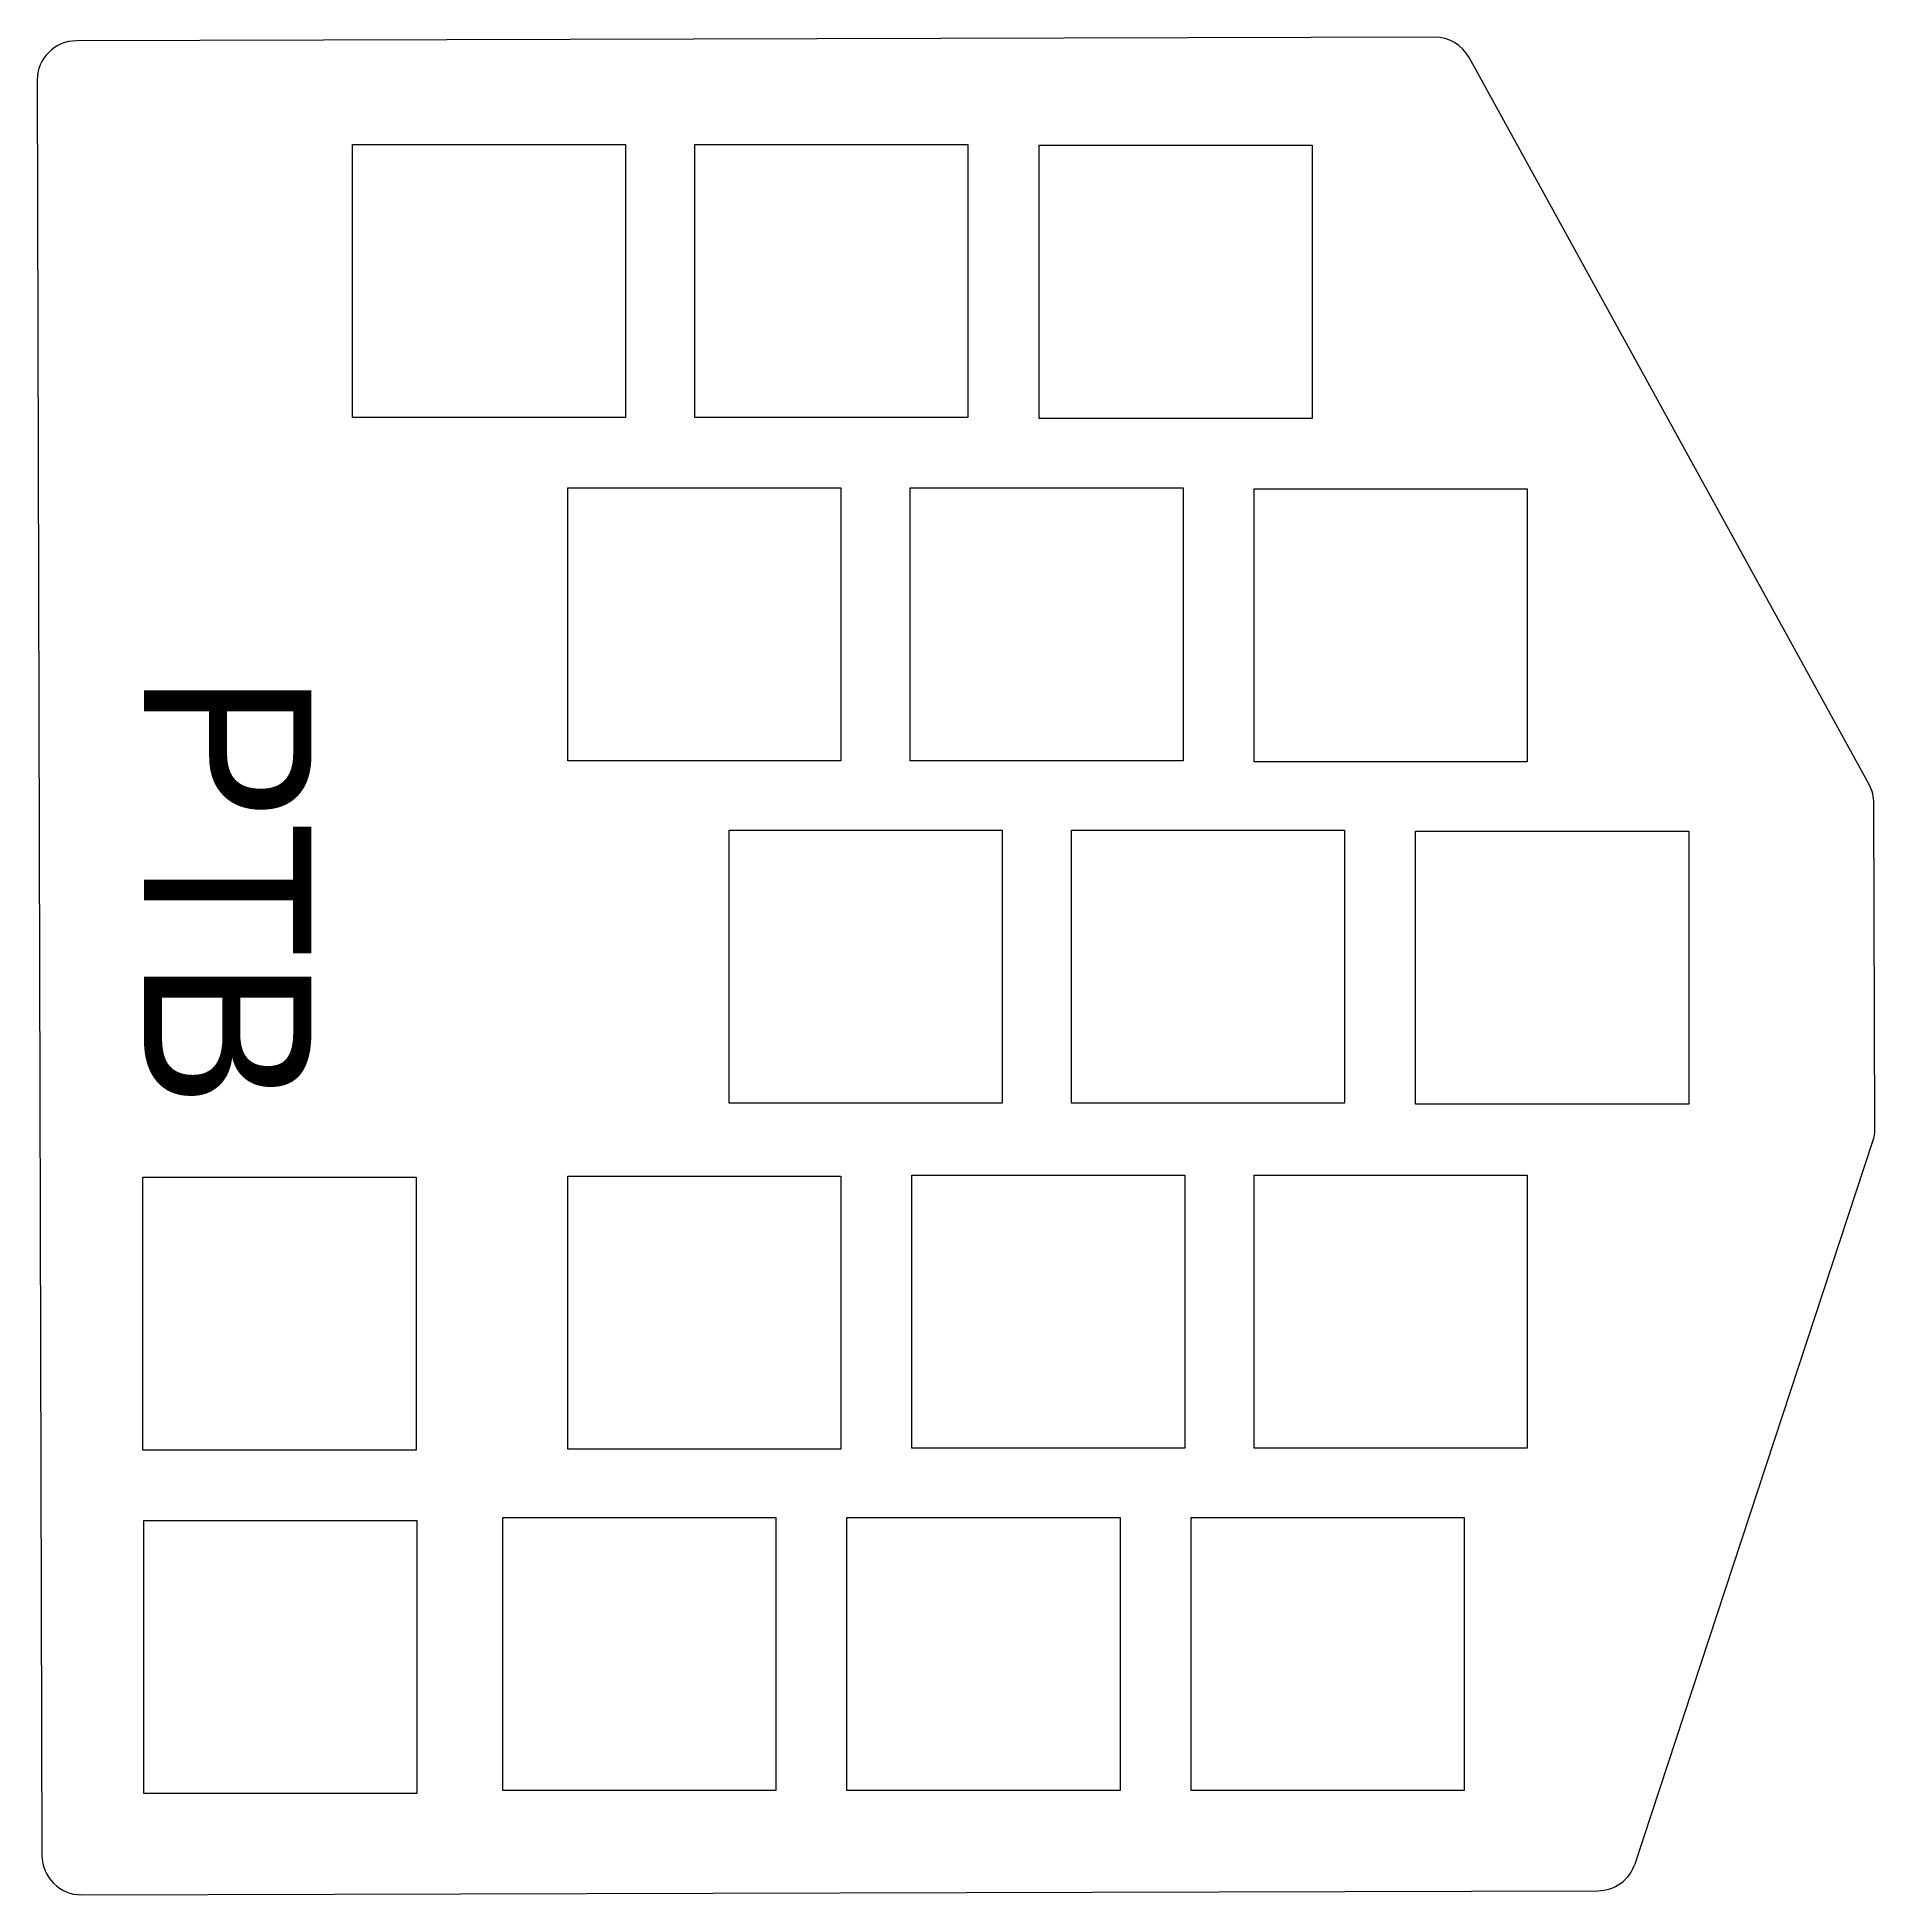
# Model space of a CAD drawing. Extents: x 251.4 to 344.6, y 374.4 to 468.6.
import ezdxf

# ---------------------------------------------------------------- set-up
doc = ezdxf.new("R2010")
doc.units = 0
doc.header["$MEASUREMENT"] = 0
doc.layers.get('0').update_dxf_attribs({"lineweight": 0})

msp = doc.modelspace()

# ---------------------------------------------------------------- linework, layer by layer
at = {"color": 18, "lineweight": 30, "true_color": 0x000000}
for points in [[(281.243, 449.319), (267.393, 449.319), (267.393, 463.169), (281.243, 463.169)], [(298.603, 449.319), (284.753, 449.319), (284.753, 463.169), (298.603, 463.169)], [(316.059, 449.273), (302.209, 449.273), (302.209, 463.123), (316.059, 463.123)], [(292.158, 431.901), (278.308, 431.901), (278.308, 445.751), (292.158, 445.751)], [(309.517, 431.901), (295.667, 431.901), (295.667, 445.751), (309.517, 445.751)], [(326.973, 431.854), (313.123, 431.854), (313.123, 445.704), (326.973, 445.704)], [(300.342, 414.541), (286.492, 414.541), (286.492, 428.391), (300.342, 428.391)], [(317.702, 414.541), (303.852, 414.541), (303.852, 428.391), (317.702, 428.391)], [(335.158, 414.495), (321.308, 414.495), (321.308, 428.345), (335.158, 428.345)], [(270.616, 396.941), (256.766, 396.941), (256.766, 410.791), (270.616, 410.791)], [(292.158, 396.999), (278.308, 396.999), (278.308, 410.849), (292.158, 410.849)], [(309.61, 397.045), (295.76, 397.045), (295.76, 410.895), (309.61, 410.895)], [(326.973, 397.045), (313.123, 397.045), (313.123, 410.895), (326.973, 410.895)], [(270.663, 379.531), (256.813, 379.531), (256.813, 393.381), (270.663, 393.381)], [(288.863, 379.68), (275.013, 379.68), (275.013, 393.53), (288.863, 393.53)], [(306.319, 379.68), (292.469, 379.68), (292.469, 393.53), (306.319, 393.53)], [(323.772, 379.68), (309.922, 379.68), (309.922, 393.53), (323.772, 393.53)]]:
    msp.add_lwpolyline(points, close=True, dxfattribs=at)
at = {"color": 18, "lineweight": 25, "true_color": 0x000000}
msp.add_open_spline([(253.398, 468.421), (253.398, 468.421), (322.267, 468.604), (322.267, 468.604), (322.998, 468.606), (323.672, 468.208), (324.025, 467.568), (324.025, 467.568), (344.305, 430.699), (344.305, 430.699), (344.467, 430.405), (344.552, 430.075), (344.553, 429.74), (344.553, 429.74), (344.597, 413.239), (344.597, 413.239), (344.597, 413.025), (344.564, 412.812), (344.497, 412.609), (344.497, 412.609), (332.438, 375.975), (332.438, 375.975), (332.168, 375.157), (331.405, 374.603), (330.543, 374.601), (330.543, 374.601), (253.648, 374.397), (253.648, 374.397), (252.544, 374.394), (251.646, 375.287), (251.643, 376.392), (251.643, 376.392), (251.403, 466.416), (251.403, 466.416), (251.4, 467.52), (252.293, 468.418), (253.398, 468.421)], degree=3, knots=[0, 0, 0, 0, 1, 1, 1, 2, 2, 2, 3, 3, 3, 4, 4, 4, 5, 5, 5, 6, 6, 6, 7, 7, 7, 8, 8, 8, 9, 9, 9, 10, 10, 10, 11, 11, 11, 12, 12, 12, 12], dxfattribs=at)

# ---------------------------------------------------------------- texts
at = {"insert": (256.813, 436.404), "char_height": 0.2, "attachment_point": 7, "rotation": 270}
msp.add_mtext('\\C18;\\c0;\\FHVD Rowdy|b0|i0|c1;\\H8.496000;\\W1.000000;PTB', dxfattribs=at)

doc.saveas('drawing.dxf')
